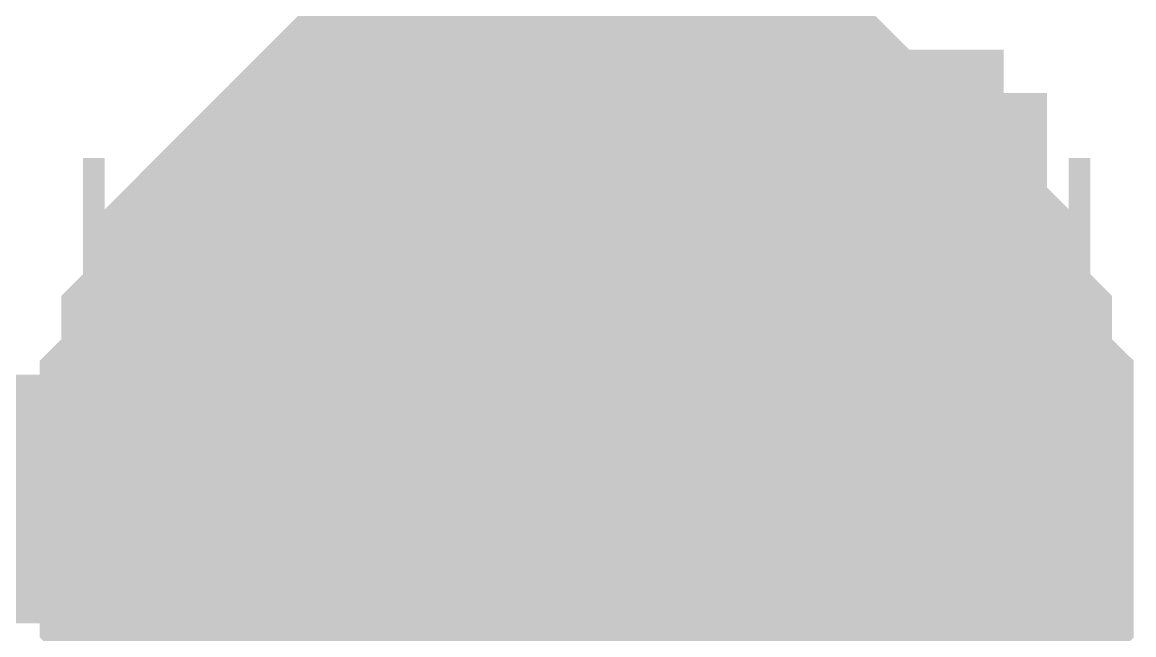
# Model space of a CAD drawing. Header units: inches. Extents: x 0 to 841, y 0 to 594.
# Drawn here: x 676.831 to 678.171, y 352.312 to 353.05 of the extents above; entities that cross this region are included whole.
import ezdxf

# ---------------------------------------------------------------- set-up
doc = ezdxf.new("R2010")
doc.units = ezdxf.units.IN
doc.layers.add('Sheet', color=255, linetype='Continuous')

msp = doc.modelspace()

# ---------------------------------------------------------------- linework, layer by layer
at = {"layer": 'Sheet'}
for points in [[(670.0249, 372.4912, 0.2997, 0.2997, 0), (677.5245, 372.4912, 0.2997, 0.2997, 0), (677.5245, 367.4741, 0.2997, 0.2997, 0), (677.5245, 362.4832, 0.2997, 0.2997, 0), (677.5245, 357.4923, 0.2997, 0.2997, 0), (677.5245, 352.4752, 0.2997, 0.2997, 0), (677.5245, 347.4843, 0.2997, 0.2997, 0), (670.0249, 347.4843, 0.2997, 0.2997, 0)], [(677.0019, 352.4752, 0.2997, 0.2997, 0), (677.0019, 352.5013, 0.2997, 0.2997, 0), (677.0019, 352.5275, 0.2997, 0.2997, 0), (677.0019, 352.5536, 0.2997, 0.2997, 0), (677.0019, 352.5797, 0.2997, 0.2997, 0), (677.028, 352.6058, 0.2997, 0.2997, 0), (677.028, 352.632, 0.2997, 0.2997, 0), (677.028, 352.6581, 0.2997, 0.2997, 0), (677.0541, 352.6842, 0.2997, 0.2997, 0), (677.0541, 352.7104, 0.2997, 0.2997, 0), (677.0541, 352.7365, 0.2997, 0.2997, 0), (677.0803, 352.7365, 0.2997, 0.2997, 0), (677.0803, 352.7626, 0.2997, 0.2997, 0), (677.1064, 352.7888, 0.2997, 0.2997, 0), (677.1325, 352.8149, 0.2997, 0.2997, 0), (677.1325, 352.8149, 0.2997, 0.2997, 0), (677.1586, 352.841, 0.2997, 0.2997, 0), (677.1848, 352.8671, 0.2997, 0.2997, 0), (677.1848, 352.8671, 0.2997, 0.2997, 0), (677.2109, 352.8933, 0.2997, 0.2997, 0), (677.237, 352.9194, 0.2997, 0.2997, 0), (677.2632, 352.9194, 0.2997, 0.2997, 0), (677.2632, 352.9455, 0.2997, 0.2997, 0), (677.2893, 352.9455, 0.2997, 0.2997, 0), (677.3154, 352.9455, 0.2997, 0.2997, 0), (677.3416, 352.9717, 0.2997, 0.2997, 0), (677.3677, 352.9717, 0.2997, 0.2997, 0), (677.3938, 352.9717, 0.2997, 0.2997, 0), (677.42, 352.9978, 0.2997, 0.2997, 0), (677.4461, 352.9978, 0.2997, 0.2997, 0), (677.4722, 352.9978, 0.2997, 0.2997, 0), (677.4984, 352.9978, 0.2997, 0.2997, 0), (677.5245, 352.9978, 0.2997, 0.2997, 0)], [(677.0019, 352.4752, 0.2997, 0.2997, 0), (677.0019, 352.5013, 0.2997, 0.2997, 0), (677.0019, 352.5275, 0.2997, 0.2997, 0), (677.0019, 352.5536, 0.2997, 0.2997, 0), (677.0019, 352.5797, 0.2997, 0.2997, 0), (677.028, 352.6058, 0.2997, 0.2997, 0), (677.028, 352.632, 0.2997, 0.2997, 0), (677.028, 352.6581, 0.2997, 0.2997, 0), (677.0541, 352.6842, 0.2997, 0.2997, 0), (677.0541, 352.7104, 0.2997, 0.2997, 0), (677.0541, 352.7365, 0.2997, 0.2997, 0), (677.0803, 352.7365, 0.2997, 0.2997, 0), (677.0803, 352.7626, 0.2997, 0.2997, 0), (677.1064, 352.7888, 0.2997, 0.2997, 0), (677.1325, 352.8149, 0.2997, 0.2997, 0), (677.1325, 352.8149, 0.2997, 0.2997, 0), (677.1586, 352.841, 0.2997, 0.2997, 0), (677.1848, 352.8671, 0.2997, 0.2997, 0), (677.1848, 352.8671, 0.2997, 0.2997, 0), (677.2109, 352.8933, 0.2997, 0.2997, 0), (677.237, 352.9194, 0.2997, 0.2997, 0), (677.2632, 352.9194, 0.2997, 0.2997, 0), (677.2632, 352.9455, 0.2997, 0.2997, 0), (677.2893, 352.9455, 0.2997, 0.2997, 0), (677.3154, 352.9455, 0.2997, 0.2997, 0), (677.3416, 352.9717, 0.2997, 0.2997, 0), (677.3677, 352.9717, 0.2997, 0.2997, 0), (677.3938, 352.9717, 0.2997, 0.2997, 0), (677.42, 352.9978, 0.2997, 0.2997, 0), (677.4461, 352.9978, 0.2997, 0.2997, 0), (677.4722, 352.9978, 0.2997, 0.2997, 0), (677.4984, 352.9978, 0.2997, 0.2997, 0), (677.5245, 352.9978, 0.2997, 0.2997, 0)], [(677.0019, 352.4752, 0.2997, 0.2997, 0), (677.0019, 352.5013, 0.2997, 0.2997, 0), (677.0019, 352.5275, 0.2997, 0.2997, 0), (677.0019, 352.5536, 0.2997, 0.2997, 0), (677.0019, 352.5797, 0.2997, 0.2997, 0), (677.028, 352.6058, 0.2997, 0.2997, 0), (677.028, 352.632, 0.2997, 0.2997, 0), (677.028, 352.6581, 0.2997, 0.2997, 0), (677.0541, 352.6842, 0.2997, 0.2997, 0), (677.0541, 352.7104, 0.2997, 0.2997, 0), (677.0541, 352.7365, 0.2997, 0.2997, 0), (677.0803, 352.7365, 0.2997, 0.2997, 0), (677.0803, 352.7626, 0.2997, 0.2997, 0), (677.1064, 352.7888, 0.2997, 0.2997, 0), (677.1325, 352.8149, 0.2997, 0.2997, 0), (677.1325, 352.8149, 0.2997, 0.2997, 0), (677.1586, 352.841, 0.2997, 0.2997, 0), (677.1848, 352.8671, 0.2997, 0.2997, 0), (677.1848, 352.8671, 0.2997, 0.2997, 0), (677.2109, 352.8933, 0.2997, 0.2997, 0), (677.237, 352.9194, 0.2997, 0.2997, 0), (677.2632, 352.9194, 0.2997, 0.2997, 0), (677.2632, 352.9455, 0.2997, 0.2997, 0), (677.2893, 352.9455, 0.2997, 0.2997, 0), (677.3154, 352.9455, 0.2997, 0.2997, 0), (677.3416, 352.9717, 0.2997, 0.2997, 0), (677.3677, 352.9717, 0.2997, 0.2997, 0), (677.3938, 352.9717, 0.2997, 0.2997, 0), (677.42, 352.9978, 0.2997, 0.2997, 0), (677.4461, 352.9978, 0.2997, 0.2997, 0), (677.4722, 352.9978, 0.2997, 0.2997, 0), (677.4984, 352.9978, 0.2997, 0.2997, 0), (677.5245, 352.9978, 0.2997, 0.2997, 0)], [(677.0019, 352.4752, 0.2997, 0.2997, 0), (677.0019, 352.5013, 0.2997, 0.2997, 0), (677.0019, 352.5275, 0.2997, 0.2997, 0), (677.0019, 352.5536, 0.2997, 0.2997, 0), (677.0019, 352.5797, 0.2997, 0.2997, 0), (677.028, 352.6058, 0.2997, 0.2997, 0), (677.028, 352.632, 0.2997, 0.2997, 0), (677.028, 352.6581, 0.2997, 0.2997, 0), (677.0541, 352.6842, 0.2997, 0.2997, 0), (677.0541, 352.7104, 0.2997, 0.2997, 0), (677.0541, 352.7365, 0.2997, 0.2997, 0), (677.0803, 352.7365, 0.2997, 0.2997, 0), (677.0803, 352.7626, 0.2997, 0.2997, 0), (677.1064, 352.7888, 0.2997, 0.2997, 0), (677.1325, 352.8149, 0.2997, 0.2997, 0), (677.1325, 352.8149, 0.2997, 0.2997, 0), (677.1586, 352.841, 0.2997, 0.2997, 0), (677.1848, 352.8671, 0.2997, 0.2997, 0), (677.1848, 352.8671, 0.2997, 0.2997, 0), (677.2109, 352.8933, 0.2997, 0.2997, 0), (677.237, 352.9194, 0.2997, 0.2997, 0), (677.2632, 352.9194, 0.2997, 0.2997, 0), (677.2632, 352.9455, 0.2997, 0.2997, 0), (677.2893, 352.9455, 0.2997, 0.2997, 0), (677.3154, 352.9455, 0.2997, 0.2997, 0), (677.3416, 352.9717, 0.2997, 0.2997, 0), (677.3677, 352.9717, 0.2997, 0.2997, 0), (677.3938, 352.9717, 0.2997, 0.2997, 0), (677.42, 352.9978, 0.2997, 0.2997, 0), (677.4461, 352.9978, 0.2997, 0.2997, 0), (677.4722, 352.9978, 0.2997, 0.2997, 0), (677.4984, 352.9978, 0.2997, 0.2997, 0), (677.5245, 352.9978, 0.2997, 0.2997, 0)], [(677.5245, 352.9978, 0.2997, 0.2997, 0), (677.5245, 352.9978, 0.2997, 0.2997, 0)], [(677.5245, 352.9978, 0.2997, 0.2997, 0), (677.5506, 352.9978, 0.2997, 0.2997, 0), (677.5767, 352.9978, 0.2997, 0.2997, 0), (677.6029, 352.9978, 0.2997, 0.2997, 0), (677.629, 352.9978, 0.2997, 0.2997, 0), (677.6551, 352.9717, 0.2997, 0.2997, 0), (677.6551, 352.9717, 0.2997, 0.2997, 0), (677.6813, 352.9717, 0.2997, 0.2997, 0), (677.7074, 352.9455, 0.2997, 0.2997, 0), (677.7335, 352.9455, 0.2997, 0.2997, 0), (677.7597, 352.9455, 0.2997, 0.2997, 0), (677.7858, 352.9194, 0.2997, 0.2997, 0), (677.7858, 352.9194, 0.2997, 0.2997, 0), (677.8119, 352.8933, 0.2997, 0.2997, 0), (677.8381, 352.8671, 0.2997, 0.2997, 0), (677.8642, 352.8671, 0.2997, 0.2997, 0), (677.8642, 352.841, 0.2997, 0.2997, 0), (677.8903, 352.8149, 0.2997, 0.2997, 0), (677.9164, 352.8149, 0.2997, 0.2997, 0), (677.9164, 352.7888, 0.2997, 0.2997, 0), (677.9426, 352.7626, 0.2997, 0.2997, 0), (677.9426, 352.7365, 0.2997, 0.2997, 0), (677.9687, 352.7365, 0.2997, 0.2997, 0), (677.9687, 352.7104, 0.2997, 0.2997, 0), (677.9687, 352.6842, 0.2997, 0.2997, 0), (677.9948, 352.6581, 0.2997, 0.2997, 0), (677.9948, 352.632, 0.2997, 0.2997, 0), (677.9948, 352.6058, 0.2997, 0.2997, 0), (678.021, 352.5797, 0.2997, 0.2997, 0), (678.021, 352.5536, 0.2997, 0.2997, 0), (678.021, 352.5275, 0.2997, 0.2997, 0), (678.021, 352.5013, 0.2997, 0.2997, 0), (678.021, 352.4752, 0.2997, 0.2997, 0)], [(677.5245, 352.9978, 0.2997, 0.2997, 0), (677.5245, 352.9978, 0.2997, 0.2997, 0)], [(677.5245, 352.9978, 0.2997, 0.2997, 0), (677.5506, 352.9978, 0.2997, 0.2997, 0), (677.5767, 352.9978, 0.2997, 0.2997, 0), (677.6029, 352.9978, 0.2997, 0.2997, 0), (677.629, 352.9978, 0.2997, 0.2997, 0), (677.6551, 352.9717, 0.2997, 0.2997, 0), (677.6551, 352.9717, 0.2997, 0.2997, 0), (677.6813, 352.9717, 0.2997, 0.2997, 0), (677.7074, 352.9455, 0.2997, 0.2997, 0), (677.7335, 352.9455, 0.2997, 0.2997, 0), (677.7597, 352.9455, 0.2997, 0.2997, 0), (677.7858, 352.9194, 0.2997, 0.2997, 0), (677.7858, 352.9194, 0.2997, 0.2997, 0), (677.8119, 352.8933, 0.2997, 0.2997, 0), (677.8381, 352.8671, 0.2997, 0.2997, 0), (677.8642, 352.8671, 0.2997, 0.2997, 0), (677.8642, 352.841, 0.2997, 0.2997, 0), (677.8903, 352.8149, 0.2997, 0.2997, 0), (677.9164, 352.8149, 0.2997, 0.2997, 0), (677.9164, 352.7888, 0.2997, 0.2997, 0), (677.9426, 352.7626, 0.2997, 0.2997, 0), (677.9426, 352.7365, 0.2997, 0.2997, 0), (677.9687, 352.7365, 0.2997, 0.2997, 0), (677.9687, 352.7104, 0.2997, 0.2997, 0), (677.9687, 352.6842, 0.2997, 0.2997, 0), (677.9948, 352.6581, 0.2997, 0.2997, 0), (677.9948, 352.632, 0.2997, 0.2997, 0), (677.9948, 352.6058, 0.2997, 0.2997, 0), (678.021, 352.5797, 0.2997, 0.2997, 0), (678.021, 352.5536, 0.2997, 0.2997, 0), (678.021, 352.5275, 0.2997, 0.2997, 0), (678.021, 352.5013, 0.2997, 0.2997, 0), (678.021, 352.4752, 0.2997, 0.2997, 0)], [(677.5245, 352.9978, 0.2997, 0.2997, 0), (677.5245, 352.9978, 0.2997, 0.2997, 0)], [(677.5245, 352.9978, 0.2997, 0.2997, 0), (677.5506, 352.9978, 0.2997, 0.2997, 0), (677.5767, 352.9978, 0.2997, 0.2997, 0), (677.6029, 352.9978, 0.2997, 0.2997, 0), (677.629, 352.9978, 0.2997, 0.2997, 0), (677.6551, 352.9717, 0.2997, 0.2997, 0), (677.6551, 352.9717, 0.2997, 0.2997, 0), (677.6813, 352.9717, 0.2997, 0.2997, 0), (677.7074, 352.9455, 0.2997, 0.2997, 0), (677.7335, 352.9455, 0.2997, 0.2997, 0), (677.7597, 352.9455, 0.2997, 0.2997, 0), (677.7858, 352.9194, 0.2997, 0.2997, 0), (677.7858, 352.9194, 0.2997, 0.2997, 0), (677.8119, 352.8933, 0.2997, 0.2997, 0), (677.8381, 352.8671, 0.2997, 0.2997, 0), (677.8642, 352.8671, 0.2997, 0.2997, 0), (677.8642, 352.841, 0.2997, 0.2997, 0), (677.8903, 352.8149, 0.2997, 0.2997, 0), (677.9164, 352.8149, 0.2997, 0.2997, 0), (677.9164, 352.7888, 0.2997, 0.2997, 0), (677.9426, 352.7626, 0.2997, 0.2997, 0), (677.9426, 352.7365, 0.2997, 0.2997, 0), (677.9687, 352.7365, 0.2997, 0.2997, 0), (677.9687, 352.7104, 0.2997, 0.2997, 0), (677.9687, 352.6842, 0.2997, 0.2997, 0), (677.9948, 352.6581, 0.2997, 0.2997, 0), (677.9948, 352.632, 0.2997, 0.2997, 0), (677.9948, 352.6058, 0.2997, 0.2997, 0), (678.021, 352.5797, 0.2997, 0.2997, 0), (678.021, 352.5536, 0.2997, 0.2997, 0), (678.021, 352.5275, 0.2997, 0.2997, 0), (678.021, 352.5013, 0.2997, 0.2997, 0), (678.021, 352.4752, 0.2997, 0.2997, 0)], [(677.5245, 352.9978, 0.2997, 0.2997, 0), (677.5245, 352.9978, 0.2997, 0.2997, 0)], [(677.5245, 352.9978, 0.2997, 0.2997, 0), (677.5506, 352.9978, 0.2997, 0.2997, 0), (677.5767, 352.9978, 0.2997, 0.2997, 0), (677.6029, 352.9978, 0.2997, 0.2997, 0), (677.629, 352.9978, 0.2997, 0.2997, 0), (677.6551, 352.9717, 0.2997, 0.2997, 0), (677.6551, 352.9717, 0.2997, 0.2997, 0), (677.6813, 352.9717, 0.2997, 0.2997, 0), (677.7074, 352.9455, 0.2997, 0.2997, 0), (677.7335, 352.9455, 0.2997, 0.2997, 0), (677.7597, 352.9455, 0.2997, 0.2997, 0), (677.7858, 352.9194, 0.2997, 0.2997, 0), (677.7858, 352.9194, 0.2997, 0.2997, 0), (677.8119, 352.8933, 0.2997, 0.2997, 0), (677.8381, 352.8671, 0.2997, 0.2997, 0), (677.8642, 352.8671, 0.2997, 0.2997, 0), (677.8642, 352.841, 0.2997, 0.2997, 0), (677.8903, 352.8149, 0.2997, 0.2997, 0), (677.9164, 352.8149, 0.2997, 0.2997, 0), (677.9164, 352.7888, 0.2997, 0.2997, 0), (677.9426, 352.7626, 0.2997, 0.2997, 0), (677.9426, 352.7365, 0.2997, 0.2997, 0), (677.9687, 352.7365, 0.2997, 0.2997, 0), (677.9687, 352.7104, 0.2997, 0.2997, 0), (677.9687, 352.6842, 0.2997, 0.2997, 0), (677.9948, 352.6581, 0.2997, 0.2997, 0), (677.9948, 352.632, 0.2997, 0.2997, 0), (677.9948, 352.6058, 0.2997, 0.2997, 0), (678.021, 352.5797, 0.2997, 0.2997, 0), (678.021, 352.5536, 0.2997, 0.2997, 0), (678.021, 352.5275, 0.2997, 0.2997, 0), (678.021, 352.5013, 0.2997, 0.2997, 0), (678.021, 352.4752, 0.2997, 0.2997, 0)], [(677.0019, 352.4752, 0.0991, 0.0991, 0), (677.0019, 352.5013, 0.0991, 0.0991, 0), (677.0019, 352.5275, 0.0991, 0.0991, 0), (677.0019, 352.5536, 0.0991, 0.0991, 0), (677.0019, 352.5797, 0.0991, 0.0991, 0), (677.028, 352.6058, 0.0991, 0.0991, 0), (677.028, 352.632, 0.0991, 0.0991, 0), (677.028, 352.6581, 0.0991, 0.0991, 0), (677.0541, 352.6842, 0.0991, 0.0991, 0), (677.0541, 352.7104, 0.0991, 0.0991, 0), (677.0541, 352.7365, 0.0991, 0.0991, 0), (677.0803, 352.7365, 0.0991, 0.0991, 0), (677.0803, 352.7626, 0.0991, 0.0991, 0), (677.1064, 352.7888, 0.0991, 0.0991, 0), (677.1325, 352.8149, 0.0991, 0.0991, 0), (677.1325, 352.8149, 0.0991, 0.0991, 0), (677.1586, 352.841, 0.0991, 0.0991, 0), (677.1848, 352.8671, 0.0991, 0.0991, 0), (677.1848, 352.8671, 0.0991, 0.0991, 0), (677.2109, 352.8933, 0.0991, 0.0991, 0), (677.237, 352.9194, 0.0991, 0.0991, 0), (677.2632, 352.9194, 0.0991, 0.0991, 0), (677.2632, 352.9455, 0.0991, 0.0991, 0), (677.2893, 352.9455, 0.0991, 0.0991, 0), (677.3154, 352.9455, 0.0991, 0.0991, 0), (677.3416, 352.9717, 0.0991, 0.0991, 0), (677.3677, 352.9717, 0.0991, 0.0991, 0), (677.3938, 352.9717, 0.0991, 0.0991, 0), (677.42, 352.9978, 0.0991, 0.0991, 0), (677.4461, 352.9978, 0.0991, 0.0991, 0), (677.4722, 352.9978, 0.0991, 0.0991, 0), (677.4984, 352.9978, 0.0991, 0.0991, 0), (677.5245, 352.9978, 0.0991, 0.0991, 0)], [(677.0019, 352.4752, 0.0991, 0.0991, 0), (677.0019, 352.5013, 0.0991, 0.0991, 0), (677.0019, 352.5275, 0.0991, 0.0991, 0), (677.0019, 352.5536, 0.0991, 0.0991, 0), (677.0019, 352.5797, 0.0991, 0.0991, 0), (677.028, 352.6058, 0.0991, 0.0991, 0), (677.028, 352.632, 0.0991, 0.0991, 0), (677.028, 352.6581, 0.0991, 0.0991, 0), (677.0541, 352.6842, 0.0991, 0.0991, 0), (677.0541, 352.7104, 0.0991, 0.0991, 0), (677.0541, 352.7365, 0.0991, 0.0991, 0), (677.0803, 352.7365, 0.0991, 0.0991, 0), (677.0803, 352.7626, 0.0991, 0.0991, 0), (677.1064, 352.7888, 0.0991, 0.0991, 0), (677.1325, 352.8149, 0.0991, 0.0991, 0), (677.1325, 352.8149, 0.0991, 0.0991, 0), (677.1586, 352.841, 0.0991, 0.0991, 0), (677.1848, 352.8671, 0.0991, 0.0991, 0), (677.1848, 352.8671, 0.0991, 0.0991, 0), (677.2109, 352.8933, 0.0991, 0.0991, 0), (677.237, 352.9194, 0.0991, 0.0991, 0), (677.2632, 352.9194, 0.0991, 0.0991, 0), (677.2632, 352.9455, 0.0991, 0.0991, 0), (677.2893, 352.9455, 0.0991, 0.0991, 0), (677.3154, 352.9455, 0.0991, 0.0991, 0), (677.3416, 352.9717, 0.0991, 0.0991, 0), (677.3677, 352.9717, 0.0991, 0.0991, 0), (677.3938, 352.9717, 0.0991, 0.0991, 0), (677.42, 352.9978, 0.0991, 0.0991, 0), (677.4461, 352.9978, 0.0991, 0.0991, 0), (677.4722, 352.9978, 0.0991, 0.0991, 0), (677.4984, 352.9978, 0.0991, 0.0991, 0), (677.5245, 352.9978, 0.0991, 0.0991, 0)], [(677.0019, 352.4752, 0.0991, 0.0991, 0), (677.0019, 352.5013, 0.0991, 0.0991, 0), (677.0019, 352.5275, 0.0991, 0.0991, 0), (677.0019, 352.5536, 0.0991, 0.0991, 0), (677.0019, 352.5797, 0.0991, 0.0991, 0), (677.028, 352.6058, 0.0991, 0.0991, 0), (677.028, 352.632, 0.0991, 0.0991, 0), (677.028, 352.6581, 0.0991, 0.0991, 0), (677.0541, 352.6842, 0.0991, 0.0991, 0), (677.0541, 352.7104, 0.0991, 0.0991, 0), (677.0541, 352.7365, 0.0991, 0.0991, 0), (677.0803, 352.7365, 0.0991, 0.0991, 0), (677.0803, 352.7626, 0.0991, 0.0991, 0), (677.1064, 352.7888, 0.0991, 0.0991, 0), (677.1325, 352.8149, 0.0991, 0.0991, 0), (677.1325, 352.8149, 0.0991, 0.0991, 0), (677.1586, 352.841, 0.0991, 0.0991, 0), (677.1848, 352.8671, 0.0991, 0.0991, 0), (677.1848, 352.8671, 0.0991, 0.0991, 0), (677.2109, 352.8933, 0.0991, 0.0991, 0), (677.237, 352.9194, 0.0991, 0.0991, 0), (677.2632, 352.9194, 0.0991, 0.0991, 0), (677.2632, 352.9455, 0.0991, 0.0991, 0), (677.2893, 352.9455, 0.0991, 0.0991, 0), (677.3154, 352.9455, 0.0991, 0.0991, 0), (677.3416, 352.9717, 0.0991, 0.0991, 0), (677.3677, 352.9717, 0.0991, 0.0991, 0), (677.3938, 352.9717, 0.0991, 0.0991, 0), (677.42, 352.9978, 0.0991, 0.0991, 0), (677.4461, 352.9978, 0.0991, 0.0991, 0), (677.4722, 352.9978, 0.0991, 0.0991, 0), (677.4984, 352.9978, 0.0991, 0.0991, 0), (677.5245, 352.9978, 0.0991, 0.0991, 0)], [(677.0019, 352.4752, 0.0991, 0.0991, 0), (677.0019, 352.5013, 0.0991, 0.0991, 0), (677.0019, 352.5275, 0.0991, 0.0991, 0), (677.0019, 352.5536, 0.0991, 0.0991, 0), (677.0019, 352.5797, 0.0991, 0.0991, 0), (677.028, 352.6058, 0.0991, 0.0991, 0), (677.028, 352.632, 0.0991, 0.0991, 0), (677.028, 352.6581, 0.0991, 0.0991, 0), (677.0541, 352.6842, 0.0991, 0.0991, 0), (677.0541, 352.7104, 0.0991, 0.0991, 0), (677.0541, 352.7365, 0.0991, 0.0991, 0), (677.0803, 352.7365, 0.0991, 0.0991, 0), (677.0803, 352.7626, 0.0991, 0.0991, 0), (677.1064, 352.7888, 0.0991, 0.0991, 0), (677.1325, 352.8149, 0.0991, 0.0991, 0), (677.1325, 352.8149, 0.0991, 0.0991, 0), (677.1586, 352.841, 0.0991, 0.0991, 0), (677.1848, 352.8671, 0.0991, 0.0991, 0), (677.1848, 352.8671, 0.0991, 0.0991, 0), (677.2109, 352.8933, 0.0991, 0.0991, 0), (677.237, 352.9194, 0.0991, 0.0991, 0), (677.2632, 352.9194, 0.0991, 0.0991, 0), (677.2632, 352.9455, 0.0991, 0.0991, 0), (677.2893, 352.9455, 0.0991, 0.0991, 0), (677.3154, 352.9455, 0.0991, 0.0991, 0), (677.3416, 352.9717, 0.0991, 0.0991, 0), (677.3677, 352.9717, 0.0991, 0.0991, 0), (677.3938, 352.9717, 0.0991, 0.0991, 0), (677.42, 352.9978, 0.0991, 0.0991, 0), (677.4461, 352.9978, 0.0991, 0.0991, 0), (677.4722, 352.9978, 0.0991, 0.0991, 0), (677.4984, 352.9978, 0.0991, 0.0991, 0), (677.5245, 352.9978, 0.0991, 0.0991, 0)], [(677.5245, 352.9978, 0.0991, 0.0991, 0), (677.5245, 352.9978, 0.0991, 0.0991, 0)], [(677.5245, 352.9978, 0.0991, 0.0991, 0), (677.5506, 352.9978, 0.0991, 0.0991, 0), (677.5767, 352.9978, 0.0991, 0.0991, 0), (677.6029, 352.9978, 0.0991, 0.0991, 0), (677.629, 352.9978, 0.0991, 0.0991, 0), (677.6551, 352.9717, 0.0991, 0.0991, 0), (677.6551, 352.9717, 0.0991, 0.0991, 0), (677.6813, 352.9717, 0.0991, 0.0991, 0), (677.7074, 352.9455, 0.0991, 0.0991, 0), (677.7335, 352.9455, 0.0991, 0.0991, 0), (677.7597, 352.9455, 0.0991, 0.0991, 0), (677.7858, 352.9194, 0.0991, 0.0991, 0), (677.7858, 352.9194, 0.0991, 0.0991, 0), (677.8119, 352.8933, 0.0991, 0.0991, 0), (677.8381, 352.8671, 0.0991, 0.0991, 0), (677.8642, 352.8671, 0.0991, 0.0991, 0), (677.8642, 352.841, 0.0991, 0.0991, 0), (677.8903, 352.8149, 0.0991, 0.0991, 0), (677.9164, 352.8149, 0.0991, 0.0991, 0), (677.9164, 352.7888, 0.0991, 0.0991, 0), (677.9426, 352.7626, 0.0991, 0.0991, 0), (677.9426, 352.7365, 0.0991, 0.0991, 0), (677.9687, 352.7365, 0.0991, 0.0991, 0), (677.9687, 352.7104, 0.0991, 0.0991, 0), (677.9687, 352.6842, 0.0991, 0.0991, 0), (677.9948, 352.6581, 0.0991, 0.0991, 0), (677.9948, 352.632, 0.0991, 0.0991, 0), (677.9948, 352.6058, 0.0991, 0.0991, 0), (678.021, 352.5797, 0.0991, 0.0991, 0), (678.021, 352.5536, 0.0991, 0.0991, 0), (678.021, 352.5275, 0.0991, 0.0991, 0), (678.021, 352.5013, 0.0991, 0.0991, 0), (678.021, 352.4752, 0.0991, 0.0991, 0)], [(677.5245, 352.9978, 0.0991, 0.0991, 0), (677.5245, 352.9978, 0.0991, 0.0991, 0)], [(677.5245, 352.9978, 0.0991, 0.0991, 0), (677.5506, 352.9978, 0.0991, 0.0991, 0), (677.5767, 352.9978, 0.0991, 0.0991, 0), (677.6029, 352.9978, 0.0991, 0.0991, 0), (677.629, 352.9978, 0.0991, 0.0991, 0), (677.6551, 352.9717, 0.0991, 0.0991, 0), (677.6551, 352.9717, 0.0991, 0.0991, 0), (677.6813, 352.9717, 0.0991, 0.0991, 0), (677.7074, 352.9455, 0.0991, 0.0991, 0), (677.7335, 352.9455, 0.0991, 0.0991, 0), (677.7597, 352.9455, 0.0991, 0.0991, 0), (677.7858, 352.9194, 0.0991, 0.0991, 0), (677.7858, 352.9194, 0.0991, 0.0991, 0), (677.8119, 352.8933, 0.0991, 0.0991, 0), (677.8381, 352.8671, 0.0991, 0.0991, 0), (677.8642, 352.8671, 0.0991, 0.0991, 0), (677.8642, 352.841, 0.0991, 0.0991, 0), (677.8903, 352.8149, 0.0991, 0.0991, 0), (677.9164, 352.8149, 0.0991, 0.0991, 0), (677.9164, 352.7888, 0.0991, 0.0991, 0), (677.9426, 352.7626, 0.0991, 0.0991, 0), (677.9426, 352.7365, 0.0991, 0.0991, 0), (677.9687, 352.7365, 0.0991, 0.0991, 0), (677.9687, 352.7104, 0.0991, 0.0991, 0), (677.9687, 352.6842, 0.0991, 0.0991, 0), (677.9948, 352.6581, 0.0991, 0.0991, 0), (677.9948, 352.632, 0.0991, 0.0991, 0), (677.9948, 352.6058, 0.0991, 0.0991, 0), (678.021, 352.5797, 0.0991, 0.0991, 0), (678.021, 352.5536, 0.0991, 0.0991, 0), (678.021, 352.5275, 0.0991, 0.0991, 0), (678.021, 352.5013, 0.0991, 0.0991, 0), (678.021, 352.4752, 0.0991, 0.0991, 0)], [(677.5245, 352.9978, 0.0991, 0.0991, 0), (677.5245, 352.9978, 0.0991, 0.0991, 0)], [(677.5245, 352.9978, 0.0991, 0.0991, 0), (677.5506, 352.9978, 0.0991, 0.0991, 0), (677.5767, 352.9978, 0.0991, 0.0991, 0), (677.6029, 352.9978, 0.0991, 0.0991, 0), (677.629, 352.9978, 0.0991, 0.0991, 0), (677.6551, 352.9717, 0.0991, 0.0991, 0), (677.6551, 352.9717, 0.0991, 0.0991, 0), (677.6813, 352.9717, 0.0991, 0.0991, 0), (677.7074, 352.9455, 0.0991, 0.0991, 0), (677.7335, 352.9455, 0.0991, 0.0991, 0), (677.7597, 352.9455, 0.0991, 0.0991, 0), (677.7858, 352.9194, 0.0991, 0.0991, 0), (677.7858, 352.9194, 0.0991, 0.0991, 0), (677.8119, 352.8933, 0.0991, 0.0991, 0), (677.8381, 352.8671, 0.0991, 0.0991, 0), (677.8642, 352.8671, 0.0991, 0.0991, 0), (677.8642, 352.841, 0.0991, 0.0991, 0), (677.8903, 352.8149, 0.0991, 0.0991, 0), (677.9164, 352.8149, 0.0991, 0.0991, 0), (677.9164, 352.7888, 0.0991, 0.0991, 0), (677.9426, 352.7626, 0.0991, 0.0991, 0), (677.9426, 352.7365, 0.0991, 0.0991, 0), (677.9687, 352.7365, 0.0991, 0.0991, 0), (677.9687, 352.7104, 0.0991, 0.0991, 0), (677.9687, 352.6842, 0.0991, 0.0991, 0), (677.9948, 352.6581, 0.0991, 0.0991, 0), (677.9948, 352.632, 0.0991, 0.0991, 0), (677.9948, 352.6058, 0.0991, 0.0991, 0), (678.021, 352.5797, 0.0991, 0.0991, 0), (678.021, 352.5536, 0.0991, 0.0991, 0), (678.021, 352.5275, 0.0991, 0.0991, 0), (678.021, 352.5013, 0.0991, 0.0991, 0), (678.021, 352.4752, 0.0991, 0.0991, 0)], [(677.5245, 352.9978, 0.0991, 0.0991, 0), (677.5245, 352.9978, 0.0991, 0.0991, 0)], [(677.5245, 352.9978, 0.0991, 0.0991, 0), (677.5506, 352.9978, 0.0991, 0.0991, 0), (677.5767, 352.9978, 0.0991, 0.0991, 0), (677.6029, 352.9978, 0.0991, 0.0991, 0), (677.629, 352.9978, 0.0991, 0.0991, 0), (677.6551, 352.9717, 0.0991, 0.0991, 0), (677.6551, 352.9717, 0.0991, 0.0991, 0), (677.6813, 352.9717, 0.0991, 0.0991, 0), (677.7074, 352.9455, 0.0991, 0.0991, 0), (677.7335, 352.9455, 0.0991, 0.0991, 0), (677.7597, 352.9455, 0.0991, 0.0991, 0), (677.7858, 352.9194, 0.0991, 0.0991, 0), (677.7858, 352.9194, 0.0991, 0.0991, 0), (677.8119, 352.8933, 0.0991, 0.0991, 0), (677.8381, 352.8671, 0.0991, 0.0991, 0), (677.8642, 352.8671, 0.0991, 0.0991, 0), (677.8642, 352.841, 0.0991, 0.0991, 0), (677.8903, 352.8149, 0.0991, 0.0991, 0), (677.9164, 352.8149, 0.0991, 0.0991, 0), (677.9164, 352.7888, 0.0991, 0.0991, 0), (677.9426, 352.7626, 0.0991, 0.0991, 0), (677.9426, 352.7365, 0.0991, 0.0991, 0), (677.9687, 352.7365, 0.0991, 0.0991, 0), (677.9687, 352.7104, 0.0991, 0.0991, 0), (677.9687, 352.6842, 0.0991, 0.0991, 0), (677.9948, 352.6581, 0.0991, 0.0991, 0), (677.9948, 352.632, 0.0991, 0.0991, 0), (677.9948, 352.6058, 0.0991, 0.0991, 0), (678.021, 352.5797, 0.0991, 0.0991, 0), (678.021, 352.5536, 0.0991, 0.0991, 0), (678.021, 352.5275, 0.0991, 0.0991, 0), (678.021, 352.5013, 0.0991, 0.0991, 0), (678.021, 352.4752, 0.0991, 0.0991, 0)], [(670.0249, 352.4752, 0.2997, 0.2997, 0), (677.5245, 352.4752, 0.2997, 0.2997, 0)], [(677.1325, 352.1616, 0.2997, 0.2997, 0), (677.1064, 352.1878, 0.2997, 0.2997, 0), (677.0803, 352.2139, 0.2997, 0.2997, 0), (677.0803, 352.2139, 0.2997, 0.2997, 0), (677.0541, 352.24, 0.2997, 0.2997, 0), (677.0541, 352.2661, 0.2997, 0.2997, 0), (677.0541, 352.2923, 0.2997, 0.2997, 0), (677.028, 352.3184, 0.2997, 0.2997, 0), (677.028, 352.3445, 0.2997, 0.2997, 0), (677.028, 352.3445, 0.2997, 0.2997, 0), (677.0019, 352.3707, 0.2997, 0.2997, 0), (677.0019, 352.3968, 0.2997, 0.2997, 0), (677.0019, 352.4229, 0.2997, 0.2997, 0), (677.0019, 352.4491, 0.2997, 0.2997, 0), (677.0019, 352.4752, 0.2997, 0.2997, 0)], [(677.0019, 352.4752, 0.2997, 0.2997, 0), (677.0019, 352.4752, 0.2997, 0.2997, 0)], [(677.1325, 352.1616, 0.2997, 0.2997, 0), (677.1064, 352.1878, 0.2997, 0.2997, 0), (677.0803, 352.2139, 0.2997, 0.2997, 0), (677.0803, 352.2139, 0.2997, 0.2997, 0), (677.0541, 352.24, 0.2997, 0.2997, 0), (677.0541, 352.2661, 0.2997, 0.2997, 0), (677.0541, 352.2923, 0.2997, 0.2997, 0), (677.028, 352.3184, 0.2997, 0.2997, 0), (677.028, 352.3445, 0.2997, 0.2997, 0), (677.028, 352.3445, 0.2997, 0.2997, 0), (677.0019, 352.3707, 0.2997, 0.2997, 0), (677.0019, 352.3968, 0.2997, 0.2997, 0), (677.0019, 352.4229, 0.2997, 0.2997, 0), (677.0019, 352.4491, 0.2997, 0.2997, 0), (677.0019, 352.4752, 0.2997, 0.2997, 0)], [(677.0019, 352.4752, 0.2997, 0.2997, 0), (677.0019, 352.4752, 0.2997, 0.2997, 0)], [(677.1325, 352.1616, 0.2997, 0.2997, 0), (677.1064, 352.1878, 0.2997, 0.2997, 0), (677.0803, 352.2139, 0.2997, 0.2997, 0), (677.0803, 352.2139, 0.2997, 0.2997, 0), (677.0541, 352.24, 0.2997, 0.2997, 0), (677.0541, 352.2661, 0.2997, 0.2997, 0), (677.0541, 352.2923, 0.2997, 0.2997, 0), (677.028, 352.3184, 0.2997, 0.2997, 0), (677.028, 352.3445, 0.2997, 0.2997, 0), (677.028, 352.3445, 0.2997, 0.2997, 0), (677.0019, 352.3707, 0.2997, 0.2997, 0), (677.0019, 352.3968, 0.2997, 0.2997, 0), (677.0019, 352.4229, 0.2997, 0.2997, 0), (677.0019, 352.4491, 0.2997, 0.2997, 0), (677.0019, 352.4752, 0.2997, 0.2997, 0)], [(677.0019, 352.4752, 0.2997, 0.2997, 0), (677.0019, 352.4752, 0.2997, 0.2997, 0)], [(677.1325, 352.1616, 0.2997, 0.2997, 0), (677.1064, 352.1878, 0.2997, 0.2997, 0), (677.0803, 352.2139, 0.2997, 0.2997, 0), (677.0803, 352.2139, 0.2997, 0.2997, 0), (677.0541, 352.24, 0.2997, 0.2997, 0), (677.0541, 352.2661, 0.2997, 0.2997, 0), (677.0541, 352.2923, 0.2997, 0.2997, 0), (677.028, 352.3184, 0.2997, 0.2997, 0), (677.028, 352.3445, 0.2997, 0.2997, 0), (677.028, 352.3445, 0.2997, 0.2997, 0), (677.0019, 352.3707, 0.2997, 0.2997, 0), (677.0019, 352.3968, 0.2997, 0.2997, 0), (677.0019, 352.4229, 0.2997, 0.2997, 0), (677.0019, 352.4491, 0.2997, 0.2997, 0), (677.0019, 352.4752, 0.2997, 0.2997, 0)], [(677.0019, 352.4752, 0.2997, 0.2997, 0), (677.0019, 352.4752, 0.2997, 0.2997, 0)], [(678.021, 352.4752, 0.2997, 0.2997, 0), (678.021, 352.4491, 0.2997, 0.2997, 0), (678.021, 352.4229, 0.2997, 0.2997, 0), (678.021, 352.3968, 0.2997, 0.2997, 0), (678.021, 352.3707, 0.2997, 0.2997, 0), (677.9948, 352.3445, 0.2997, 0.2997, 0), (677.9948, 352.3445, 0.2997, 0.2997, 0), (677.9948, 352.3184, 0.2997, 0.2997, 0), (677.9687, 352.2923, 0.2997, 0.2997, 0), (677.9687, 352.2661, 0.2997, 0.2997, 0), (677.9687, 352.24, 0.2997, 0.2997, 0), (677.9426, 352.2139, 0.2997, 0.2997, 0), (677.9426, 352.2139, 0.2997, 0.2997, 0), (677.9164, 352.1878, 0.2997, 0.2997, 0), (677.9164, 352.1616, 0.2997, 0.2997, 0)], [(678.021, 352.4752, 0.2997, 0.2997, 0), (678.021, 352.4491, 0.2997, 0.2997, 0), (678.021, 352.4229, 0.2997, 0.2997, 0), (678.021, 352.3968, 0.2997, 0.2997, 0), (678.021, 352.3707, 0.2997, 0.2997, 0), (677.9948, 352.3445, 0.2997, 0.2997, 0), (677.9948, 352.3445, 0.2997, 0.2997, 0), (677.9948, 352.3184, 0.2997, 0.2997, 0), (677.9687, 352.2923, 0.2997, 0.2997, 0), (677.9687, 352.2661, 0.2997, 0.2997, 0), (677.9687, 352.24, 0.2997, 0.2997, 0), (677.9426, 352.2139, 0.2997, 0.2997, 0), (677.9426, 352.2139, 0.2997, 0.2997, 0), (677.9164, 352.1878, 0.2997, 0.2997, 0), (677.9164, 352.1616, 0.2997, 0.2997, 0)], [(678.021, 352.4752, 0.2997, 0.2997, 0), (678.021, 352.4491, 0.2997, 0.2997, 0), (678.021, 352.4229, 0.2997, 0.2997, 0), (678.021, 352.3968, 0.2997, 0.2997, 0), (678.021, 352.3707, 0.2997, 0.2997, 0), (677.9948, 352.3445, 0.2997, 0.2997, 0), (677.9948, 352.3445, 0.2997, 0.2997, 0), (677.9948, 352.3184, 0.2997, 0.2997, 0), (677.9687, 352.2923, 0.2997, 0.2997, 0), (677.9687, 352.2661, 0.2997, 0.2997, 0), (677.9687, 352.24, 0.2997, 0.2997, 0), (677.9426, 352.2139, 0.2997, 0.2997, 0), (677.9426, 352.2139, 0.2997, 0.2997, 0), (677.9164, 352.1878, 0.2997, 0.2997, 0), (677.9164, 352.1616, 0.2997, 0.2997, 0)], [(678.021, 352.4752, 0.2997, 0.2997, 0), (678.021, 352.4491, 0.2997, 0.2997, 0), (678.021, 352.4229, 0.2997, 0.2997, 0), (678.021, 352.3968, 0.2997, 0.2997, 0), (678.021, 352.3707, 0.2997, 0.2997, 0), (677.9948, 352.3445, 0.2997, 0.2997, 0), (677.9948, 352.3445, 0.2997, 0.2997, 0), (677.9948, 352.3184, 0.2997, 0.2997, 0), (677.9687, 352.2923, 0.2997, 0.2997, 0), (677.9687, 352.2661, 0.2997, 0.2997, 0), (677.9687, 352.24, 0.2997, 0.2997, 0), (677.9426, 352.2139, 0.2997, 0.2997, 0), (677.9426, 352.2139, 0.2997, 0.2997, 0), (677.9164, 352.1878, 0.2997, 0.2997, 0), (677.9164, 352.1616, 0.2997, 0.2997, 0)], [(678.021, 352.4752, 0.2997, 0.2997, 0), (678.021, 352.4752, 0.2997, 0.2997, 0), (678.021, 352.4752, 0.2997, 0.2997, 0), (678.021, 352.4752, 0.2997, 0.2997, 0), (678.021, 352.4752, 0.2997, 0.2997, 0), (678.021, 352.4752, 0.2997, 0.2997, 0), (678.021, 352.4752, 0.2997, 0.2997, 0), (678.021, 352.4752, 0.2997, 0.2997, 0), (678.021, 352.4752, 0.2997, 0.2997, 0), (678.021, 352.4752, 0.2997, 0.2997, 0), (678.021, 352.4752, 0.2997, 0.2997, 0), (678.021, 352.4752, 0.2997, 0.2997, 0), (678.021, 352.4752, 0.2997, 0.2997, 0), (678.021, 352.4752, 0.2997, 0.2997, 0), (678.021, 352.4752, 0.2997, 0.2997, 0), (678.021, 352.4752, 0.2997, 0.2997, 0), (678.021, 352.4752, 0.2997, 0.2997, 0), (678.021, 352.4752, 0.2997, 0.2997, 0), (678.021, 352.4752, 0.2997, 0.2997, 0), (678.021, 352.4752, 0.2997, 0.2997, 0), (678.021, 352.4752, 0.2997, 0.2997, 0), (678.021, 352.4752, 0.2997, 0.2997, 0), (678.021, 352.4752, 0.2997, 0.2997, 0), (678.021, 352.4752, 0.2997, 0.2997, 0), (678.021, 352.4752, 0.2997, 0.2997, 0), (678.021, 352.4752, 0.2997, 0.2997, 0), (678.021, 352.4752, 0.2997, 0.2997, 0), (678.021, 352.4752, 0.2997, 0.2997, 0), (678.021, 352.4752, 0.2997, 0.2997, 0), (678.021, 352.4752, 0.2997, 0.2997, 0), (678.021, 352.4752, 0.2997, 0.2997, 0), (678.021, 352.4752, 0.2997, 0.2997, 0), (678.021, 352.4752, 0.2997, 0.2997, 0)], [(678.021, 352.4752, 0.2997, 0.2997, 0), (678.021, 352.4752, 0.2997, 0.2997, 0)], [(678.021, 352.4752, 0.2997, 0.2997, 0), (678.021, 352.4752, 0.2997, 0.2997, 0), (678.021, 352.4752, 0.2997, 0.2997, 0), (678.021, 352.4752, 0.2997, 0.2997, 0), (678.021, 352.4752, 0.2997, 0.2997, 0), (678.021, 352.4752, 0.2997, 0.2997, 0), (678.021, 352.4752, 0.2997, 0.2997, 0), (678.021, 352.4752, 0.2997, 0.2997, 0), (678.021, 352.4752, 0.2997, 0.2997, 0), (678.021, 352.4752, 0.2997, 0.2997, 0), (678.021, 352.4752, 0.2997, 0.2997, 0), (678.021, 352.4752, 0.2997, 0.2997, 0), (678.021, 352.4752, 0.2997, 0.2997, 0), (678.021, 352.4752, 0.2997, 0.2997, 0), (678.021, 352.4752, 0.2997, 0.2997, 0), (678.021, 352.4752, 0.2997, 0.2997, 0), (678.021, 352.4752, 0.2997, 0.2997, 0), (678.021, 352.4752, 0.2997, 0.2997, 0), (678.021, 352.4752, 0.2997, 0.2997, 0), (678.021, 352.4752, 0.2997, 0.2997, 0), (678.021, 352.4752, 0.2997, 0.2997, 0), (678.021, 352.4752, 0.2997, 0.2997, 0), (678.021, 352.4752, 0.2997, 0.2997, 0), (678.021, 352.4752, 0.2997, 0.2997, 0), (678.021, 352.4752, 0.2997, 0.2997, 0), (678.021, 352.4752, 0.2997, 0.2997, 0), (678.021, 352.4752, 0.2997, 0.2997, 0), (678.021, 352.4752, 0.2997, 0.2997, 0), (678.021, 352.4752, 0.2997, 0.2997, 0), (678.021, 352.4752, 0.2997, 0.2997, 0), (678.021, 352.4752, 0.2997, 0.2997, 0), (678.021, 352.4752, 0.2997, 0.2997, 0), (678.021, 352.4752, 0.2997, 0.2997, 0)], [(678.021, 352.4752, 0.2997, 0.2997, 0), (678.021, 352.4752, 0.2997, 0.2997, 0)], [(678.021, 352.4752, 0.2997, 0.2997, 0), (678.021, 352.4752, 0.2997, 0.2997, 0), (678.021, 352.4752, 0.2997, 0.2997, 0), (678.021, 352.4752, 0.2997, 0.2997, 0), (678.021, 352.4752, 0.2997, 0.2997, 0), (678.021, 352.4752, 0.2997, 0.2997, 0), (678.021, 352.4752, 0.2997, 0.2997, 0), (678.021, 352.4752, 0.2997, 0.2997, 0), (678.021, 352.4752, 0.2997, 0.2997, 0), (678.021, 352.4752, 0.2997, 0.2997, 0), (678.021, 352.4752, 0.2997, 0.2997, 0), (678.021, 352.4752, 0.2997, 0.2997, 0), (678.021, 352.4752, 0.2997, 0.2997, 0), (678.021, 352.4752, 0.2997, 0.2997, 0), (678.021, 352.4752, 0.2997, 0.2997, 0), (678.021, 352.4752, 0.2997, 0.2997, 0), (678.021, 352.4752, 0.2997, 0.2997, 0), (678.021, 352.4752, 0.2997, 0.2997, 0), (678.021, 352.4752, 0.2997, 0.2997, 0), (678.021, 352.4752, 0.2997, 0.2997, 0), (678.021, 352.4752, 0.2997, 0.2997, 0), (678.021, 352.4752, 0.2997, 0.2997, 0), (678.021, 352.4752, 0.2997, 0.2997, 0), (678.021, 352.4752, 0.2997, 0.2997, 0), (678.021, 352.4752, 0.2997, 0.2997, 0), (678.021, 352.4752, 0.2997, 0.2997, 0), (678.021, 352.4752, 0.2997, 0.2997, 0), (678.021, 352.4752, 0.2997, 0.2997, 0), (678.021, 352.4752, 0.2997, 0.2997, 0), (678.021, 352.4752, 0.2997, 0.2997, 0), (678.021, 352.4752, 0.2997, 0.2997, 0), (678.021, 352.4752, 0.2997, 0.2997, 0), (678.021, 352.4752, 0.2997, 0.2997, 0)], [(678.021, 352.4752, 0.2997, 0.2997, 0), (678.021, 352.4752, 0.2997, 0.2997, 0)], [(678.021, 352.4752, 0.2997, 0.2997, 0), (678.021, 352.4752, 0.2997, 0.2997, 0), (678.021, 352.4752, 0.2997, 0.2997, 0), (678.021, 352.4752, 0.2997, 0.2997, 0), (678.021, 352.4752, 0.2997, 0.2997, 0), (678.021, 352.4752, 0.2997, 0.2997, 0), (678.021, 352.4752, 0.2997, 0.2997, 0), (678.021, 352.4752, 0.2997, 0.2997, 0), (678.021, 352.4752, 0.2997, 0.2997, 0), (678.021, 352.4752, 0.2997, 0.2997, 0), (678.021, 352.4752, 0.2997, 0.2997, 0), (678.021, 352.4752, 0.2997, 0.2997, 0), (678.021, 352.4752, 0.2997, 0.2997, 0), (678.021, 352.4752, 0.2997, 0.2997, 0), (678.021, 352.4752, 0.2997, 0.2997, 0), (678.021, 352.4752, 0.2997, 0.2997, 0), (678.021, 352.4752, 0.2997, 0.2997, 0), (678.021, 352.4752, 0.2997, 0.2997, 0), (678.021, 352.4752, 0.2997, 0.2997, 0), (678.021, 352.4752, 0.2997, 0.2997, 0), (678.021, 352.4752, 0.2997, 0.2997, 0), (678.021, 352.4752, 0.2997, 0.2997, 0), (678.021, 352.4752, 0.2997, 0.2997, 0), (678.021, 352.4752, 0.2997, 0.2997, 0), (678.021, 352.4752, 0.2997, 0.2997, 0), (678.021, 352.4752, 0.2997, 0.2997, 0), (678.021, 352.4752, 0.2997, 0.2997, 0), (678.021, 352.4752, 0.2997, 0.2997, 0), (678.021, 352.4752, 0.2997, 0.2997, 0), (678.021, 352.4752, 0.2997, 0.2997, 0), (678.021, 352.4752, 0.2997, 0.2997, 0), (678.021, 352.4752, 0.2997, 0.2997, 0), (678.021, 352.4752, 0.2997, 0.2997, 0)], [(678.021, 352.4752, 0.2997, 0.2997, 0), (678.021, 352.4752, 0.2997, 0.2997, 0)], [(677.0541, 352.24, 0.0991, 0.0991, 0), (677.0541, 352.2661, 0.0991, 0.0991, 0), (677.0541, 352.2923, 0.0991, 0.0991, 0), (677.028, 352.3184, 0.0991, 0.0991, 0), (677.028, 352.3445, 0.0991, 0.0991, 0), (677.028, 352.3445, 0.0991, 0.0991, 0), (677.0019, 352.3707, 0.0991, 0.0991, 0), (677.0019, 352.3968, 0.0991, 0.0991, 0), (677.0019, 352.4229, 0.0991, 0.0991, 0), (677.0019, 352.4491, 0.0991, 0.0991, 0), (677.0019, 352.4752, 0.0991, 0.0991, 0)], [(677.0019, 352.4752, 0.0991, 0.0991, 0), (677.0019, 352.4752, 0.0991, 0.0991, 0)], [(677.0541, 352.24, 0.0991, 0.0991, 0), (677.0541, 352.2661, 0.0991, 0.0991, 0), (677.0541, 352.2923, 0.0991, 0.0991, 0), (677.028, 352.3184, 0.0991, 0.0991, 0), (677.028, 352.3445, 0.0991, 0.0991, 0), (677.028, 352.3445, 0.0991, 0.0991, 0), (677.0019, 352.3707, 0.0991, 0.0991, 0), (677.0019, 352.3968, 0.0991, 0.0991, 0), (677.0019, 352.4229, 0.0991, 0.0991, 0), (677.0019, 352.4491, 0.0991, 0.0991, 0), (677.0019, 352.4752, 0.0991, 0.0991, 0)], [(677.0019, 352.4752, 0.0991, 0.0991, 0), (677.0019, 352.4752, 0.0991, 0.0991, 0)], [(677.0541, 352.24, 0.0991, 0.0991, 0), (677.0541, 352.2661, 0.0991, 0.0991, 0), (677.0541, 352.2923, 0.0991, 0.0991, 0), (677.028, 352.3184, 0.0991, 0.0991, 0), (677.028, 352.3445, 0.0991, 0.0991, 0), (677.028, 352.3445, 0.0991, 0.0991, 0), (677.0019, 352.3707, 0.0991, 0.0991, 0), (677.0019, 352.3968, 0.0991, 0.0991, 0), (677.0019, 352.4229, 0.0991, 0.0991, 0), (677.0019, 352.4491, 0.0991, 0.0991, 0), (677.0019, 352.4752, 0.0991, 0.0991, 0)], [(677.0019, 352.4752, 0.0991, 0.0991, 0), (677.0019, 352.4752, 0.0991, 0.0991, 0)], [(677.0541, 352.24, 0.0991, 0.0991, 0), (677.0541, 352.2661, 0.0991, 0.0991, 0), (677.0541, 352.2923, 0.0991, 0.0991, 0), (677.028, 352.3184, 0.0991, 0.0991, 0), (677.028, 352.3445, 0.0991, 0.0991, 0), (677.028, 352.3445, 0.0991, 0.0991, 0), (677.0019, 352.3707, 0.0991, 0.0991, 0), (677.0019, 352.3968, 0.0991, 0.0991, 0), (677.0019, 352.4229, 0.0991, 0.0991, 0), (677.0019, 352.4491, 0.0991, 0.0991, 0), (677.0019, 352.4752, 0.0991, 0.0991, 0)], [(677.0019, 352.4752, 0.0991, 0.0991, 0), (677.0019, 352.4752, 0.0991, 0.0991, 0)], [(678.021, 352.4752, 0.0991, 0.0991, 0), (678.021, 352.4491, 0.0991, 0.0991, 0), (678.021, 352.4229, 0.0991, 0.0991, 0), (678.021, 352.3968, 0.0991, 0.0991, 0), (678.021, 352.3707, 0.0991, 0.0991, 0), (677.9948, 352.3445, 0.0991, 0.0991, 0), (677.9948, 352.3445, 0.0991, 0.0991, 0), (677.9948, 352.3184, 0.0991, 0.0991, 0), (677.9687, 352.2923, 0.0991, 0.0991, 0), (677.9687, 352.2661, 0.0991, 0.0991, 0), (677.9687, 352.24, 0.0991, 0.0991, 0)], [(678.021, 352.4752, 0.0991, 0.0991, 0), (678.021, 352.4491, 0.0991, 0.0991, 0), (678.021, 352.4229, 0.0991, 0.0991, 0), (678.021, 352.3968, 0.0991, 0.0991, 0), (678.021, 352.3707, 0.0991, 0.0991, 0), (677.9948, 352.3445, 0.0991, 0.0991, 0), (677.9948, 352.3445, 0.0991, 0.0991, 0), (677.9948, 352.3184, 0.0991, 0.0991, 0), (677.9687, 352.2923, 0.0991, 0.0991, 0), (677.9687, 352.2661, 0.0991, 0.0991, 0), (677.9687, 352.24, 0.0991, 0.0991, 0)], [(678.021, 352.4752, 0.0991, 0.0991, 0), (678.021, 352.4491, 0.0991, 0.0991, 0), (678.021, 352.4229, 0.0991, 0.0991, 0), (678.021, 352.3968, 0.0991, 0.0991, 0), (678.021, 352.3707, 0.0991, 0.0991, 0), (677.9948, 352.3445, 0.0991, 0.0991, 0), (677.9948, 352.3445, 0.0991, 0.0991, 0), (677.9948, 352.3184, 0.0991, 0.0991, 0), (677.9687, 352.2923, 0.0991, 0.0991, 0), (677.9687, 352.2661, 0.0991, 0.0991, 0), (677.9687, 352.24, 0.0991, 0.0991, 0)], [(678.021, 352.4752, 0.0991, 0.0991, 0), (678.021, 352.4491, 0.0991, 0.0991, 0), (678.021, 352.4229, 0.0991, 0.0991, 0), (678.021, 352.3968, 0.0991, 0.0991, 0), (678.021, 352.3707, 0.0991, 0.0991, 0), (677.9948, 352.3445, 0.0991, 0.0991, 0), (677.9948, 352.3445, 0.0991, 0.0991, 0), (677.9948, 352.3184, 0.0991, 0.0991, 0), (677.9687, 352.2923, 0.0991, 0.0991, 0), (677.9687, 352.2661, 0.0991, 0.0991, 0), (677.9687, 352.24, 0.0991, 0.0991, 0)], [(678.021, 352.4752, 0.0991, 0.0991, 0), (678.021, 352.4752, 0.0991, 0.0991, 0), (678.021, 352.4752, 0.0991, 0.0991, 0), (678.021, 352.4752, 0.0991, 0.0991, 0), (678.021, 352.4752, 0.0991, 0.0991, 0), (678.021, 352.4752, 0.0991, 0.0991, 0), (678.021, 352.4752, 0.0991, 0.0991, 0), (678.021, 352.4752, 0.0991, 0.0991, 0), (678.021, 352.4752, 0.0991, 0.0991, 0), (678.021, 352.4752, 0.0991, 0.0991, 0), (678.021, 352.4752, 0.0991, 0.0991, 0), (678.021, 352.4752, 0.0991, 0.0991, 0), (678.021, 352.4752, 0.0991, 0.0991, 0), (678.021, 352.4752, 0.0991, 0.0991, 0), (678.021, 352.4752, 0.0991, 0.0991, 0), (678.021, 352.4752, 0.0991, 0.0991, 0), (678.021, 352.4752, 0.0991, 0.0991, 0), (678.021, 352.4752, 0.0991, 0.0991, 0), (678.021, 352.4752, 0.0991, 0.0991, 0), (678.021, 352.4752, 0.0991, 0.0991, 0), (678.021, 352.4752, 0.0991, 0.0991, 0), (678.021, 352.4752, 0.0991, 0.0991, 0), (678.021, 352.4752, 0.0991, 0.0991, 0), (678.021, 352.4752, 0.0991, 0.0991, 0), (678.021, 352.4752, 0.0991, 0.0991, 0), (678.021, 352.4752, 0.0991, 0.0991, 0), (678.021, 352.4752, 0.0991, 0.0991, 0), (678.021, 352.4752, 0.0991, 0.0991, 0), (678.021, 352.4752, 0.0991, 0.0991, 0), (678.021, 352.4752, 0.0991, 0.0991, 0), (678.021, 352.4752, 0.0991, 0.0991, 0), (678.021, 352.4752, 0.0991, 0.0991, 0), (678.021, 352.4752, 0.0991, 0.0991, 0)], [(678.021, 352.4752, 0.0991, 0.0991, 0), (678.021, 352.4752, 0.0991, 0.0991, 0)], [(678.021, 352.4752, 0.0991, 0.0991, 0), (678.021, 352.4752, 0.0991, 0.0991, 0), (678.021, 352.4752, 0.0991, 0.0991, 0), (678.021, 352.4752, 0.0991, 0.0991, 0), (678.021, 352.4752, 0.0991, 0.0991, 0), (678.021, 352.4752, 0.0991, 0.0991, 0), (678.021, 352.4752, 0.0991, 0.0991, 0), (678.021, 352.4752, 0.0991, 0.0991, 0), (678.021, 352.4752, 0.0991, 0.0991, 0), (678.021, 352.4752, 0.0991, 0.0991, 0), (678.021, 352.4752, 0.0991, 0.0991, 0), (678.021, 352.4752, 0.0991, 0.0991, 0), (678.021, 352.4752, 0.0991, 0.0991, 0), (678.021, 352.4752, 0.0991, 0.0991, 0), (678.021, 352.4752, 0.0991, 0.0991, 0), (678.021, 352.4752, 0.0991, 0.0991, 0), (678.021, 352.4752, 0.0991, 0.0991, 0), (678.021, 352.4752, 0.0991, 0.0991, 0), (678.021, 352.4752, 0.0991, 0.0991, 0), (678.021, 352.4752, 0.0991, 0.0991, 0), (678.021, 352.4752, 0.0991, 0.0991, 0), (678.021, 352.4752, 0.0991, 0.0991, 0), (678.021, 352.4752, 0.0991, 0.0991, 0), (678.021, 352.4752, 0.0991, 0.0991, 0), (678.021, 352.4752, 0.0991, 0.0991, 0), (678.021, 352.4752, 0.0991, 0.0991, 0), (678.021, 352.4752, 0.0991, 0.0991, 0), (678.021, 352.4752, 0.0991, 0.0991, 0), (678.021, 352.4752, 0.0991, 0.0991, 0), (678.021, 352.4752, 0.0991, 0.0991, 0), (678.021, 352.4752, 0.0991, 0.0991, 0), (678.021, 352.4752, 0.0991, 0.0991, 0), (678.021, 352.4752, 0.0991, 0.0991, 0)], [(678.021, 352.4752, 0.0991, 0.0991, 0), (678.021, 352.4752, 0.0991, 0.0991, 0)], [(678.021, 352.4752, 0.0991, 0.0991, 0), (678.021, 352.4752, 0.0991, 0.0991, 0), (678.021, 352.4752, 0.0991, 0.0991, 0), (678.021, 352.4752, 0.0991, 0.0991, 0), (678.021, 352.4752, 0.0991, 0.0991, 0), (678.021, 352.4752, 0.0991, 0.0991, 0), (678.021, 352.4752, 0.0991, 0.0991, 0), (678.021, 352.4752, 0.0991, 0.0991, 0), (678.021, 352.4752, 0.0991, 0.0991, 0), (678.021, 352.4752, 0.0991, 0.0991, 0), (678.021, 352.4752, 0.0991, 0.0991, 0), (678.021, 352.4752, 0.0991, 0.0991, 0), (678.021, 352.4752, 0.0991, 0.0991, 0), (678.021, 352.4752, 0.0991, 0.0991, 0), (678.021, 352.4752, 0.0991, 0.0991, 0), (678.021, 352.4752, 0.0991, 0.0991, 0), (678.021, 352.4752, 0.0991, 0.0991, 0), (678.021, 352.4752, 0.0991, 0.0991, 0), (678.021, 352.4752, 0.0991, 0.0991, 0), (678.021, 352.4752, 0.0991, 0.0991, 0), (678.021, 352.4752, 0.0991, 0.0991, 0), (678.021, 352.4752, 0.0991, 0.0991, 0), (678.021, 352.4752, 0.0991, 0.0991, 0), (678.021, 352.4752, 0.0991, 0.0991, 0), (678.021, 352.4752, 0.0991, 0.0991, 0), (678.021, 352.4752, 0.0991, 0.0991, 0), (678.021, 352.4752, 0.0991, 0.0991, 0), (678.021, 352.4752, 0.0991, 0.0991, 0), (678.021, 352.4752, 0.0991, 0.0991, 0), (678.021, 352.4752, 0.0991, 0.0991, 0), (678.021, 352.4752, 0.0991, 0.0991, 0), (678.021, 352.4752, 0.0991, 0.0991, 0), (678.021, 352.4752, 0.0991, 0.0991, 0)], [(678.021, 352.4752, 0.0991, 0.0991, 0), (678.021, 352.4752, 0.0991, 0.0991, 0)], [(678.021, 352.4752, 0.0991, 0.0991, 0), (678.021, 352.4752, 0.0991, 0.0991, 0), (678.021, 352.4752, 0.0991, 0.0991, 0), (678.021, 352.4752, 0.0991, 0.0991, 0), (678.021, 352.4752, 0.0991, 0.0991, 0), (678.021, 352.4752, 0.0991, 0.0991, 0), (678.021, 352.4752, 0.0991, 0.0991, 0), (678.021, 352.4752, 0.0991, 0.0991, 0), (678.021, 352.4752, 0.0991, 0.0991, 0), (678.021, 352.4752, 0.0991, 0.0991, 0), (678.021, 352.4752, 0.0991, 0.0991, 0), (678.021, 352.4752, 0.0991, 0.0991, 0), (678.021, 352.4752, 0.0991, 0.0991, 0), (678.021, 352.4752, 0.0991, 0.0991, 0), (678.021, 352.4752, 0.0991, 0.0991, 0), (678.021, 352.4752, 0.0991, 0.0991, 0), (678.021, 352.4752, 0.0991, 0.0991, 0), (678.021, 352.4752, 0.0991, 0.0991, 0), (678.021, 352.4752, 0.0991, 0.0991, 0), (678.021, 352.4752, 0.0991, 0.0991, 0), (678.021, 352.4752, 0.0991, 0.0991, 0), (678.021, 352.4752, 0.0991, 0.0991, 0), (678.021, 352.4752, 0.0991, 0.0991, 0), (678.021, 352.4752, 0.0991, 0.0991, 0), (678.021, 352.4752, 0.0991, 0.0991, 0), (678.021, 352.4752, 0.0991, 0.0991, 0), (678.021, 352.4752, 0.0991, 0.0991, 0), (678.021, 352.4752, 0.0991, 0.0991, 0), (678.021, 352.4752, 0.0991, 0.0991, 0), (678.021, 352.4752, 0.0991, 0.0991, 0), (678.021, 352.4752, 0.0991, 0.0991, 0), (678.021, 352.4752, 0.0991, 0.0991, 0), (678.021, 352.4752, 0.0991, 0.0991, 0)], [(678.021, 352.4752, 0.0991, 0.0991, 0), (678.021, 352.4752, 0.0991, 0.0991, 0)]]:
    msp.add_lwpolyline(points, format="xyseb", dxfattribs=at)
msp.add_lwpolyline([(677.246, 352.5, 0.508, 0.508, 1), (677.754, 352.5, 0.508, 0.508, 1)], format="xyseb", close=True, dxfattribs=at)

doc.saveas('drawing.dxf')
